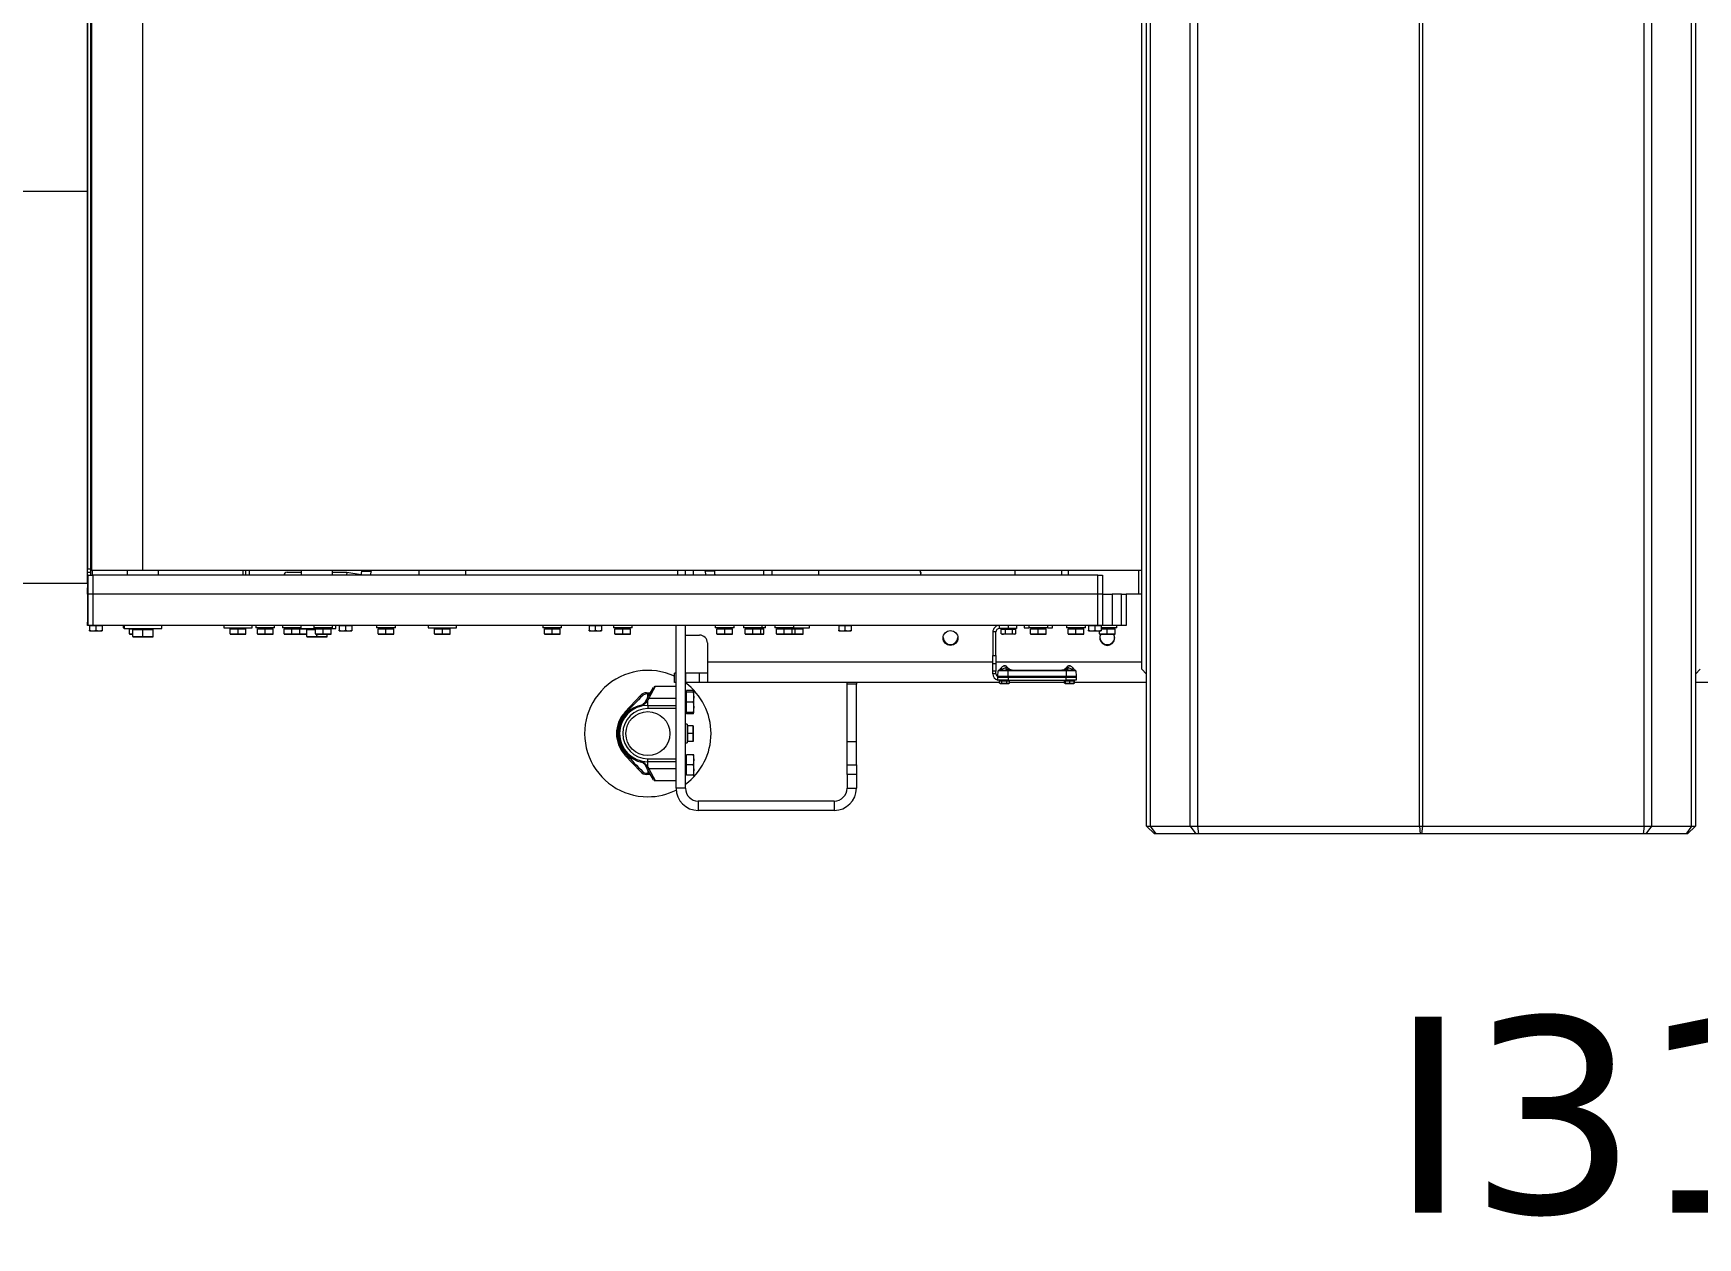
# Model space of a CAD drawing. Header units: millimetres. Extents: x -187347 to 135007, y -6415 to 292048.
# Drawn here: x -56730 to -55668, y 29269 to 30037 of the extents above; entities that cross this region are included whole.
import ezdxf

# ---------------------------------------------------------------- set-up
doc = ezdxf.new("R2010")
doc.units = ezdxf.units.MM
doc.header["$LTSCALE"] = 100
doc.linetypes.add('CENTER', pattern=[50.8, 31.75, -6.35, 6.35, -6.35])
doc.layers.get('0').update_dxf_attribs({"lineweight": 18})
doc.layers.add('Layout Kromeka', color=1, linetype='Continuous', lineweight=5)
doc.layers.add('Layout Multivac', color=2, linetype='Continuous')
doc.styles.add('SANSSERIFBOLD', font='verdana.ttf', dxfattribs={"height": 250})

# ---------------------------------------------------------------- blocks, each defined once
blk = doc.blocks.new('I310 MD_right to left')
at = {"color": 0, "linetype": 'Continuous', "lineweight": 18}
for p, q in [((1480.6, 415), (1475.6, 410)), ((1478, 410), (1481.5, 415)), ((1480.6, 415), (1481.5, 415)), ((1481.5, 415), (1507.1, 415)), ((1503.6, 410), (1507.1, 415)), ((1507.1, 415), (1508.9, 415)), ((1508.3, 410), (1508.9, 415)), ((1508.9, 415), (1650.3, 415)), ((1649.7, 410), (1650.3, 415)), ((1650.3, 415), (1651, 415)), ((1651.6, 410), (1651, 415)), ((1651, 415), (1792.4, 415)), ((1793, 410), (1792.4, 415)), ((1792.4, 415), (1794.1, 415)), ((1797.7, 410), (1794.1, 415)), ((1794.1, 415), (1819.7, 415)), ((1823.3, 410), (1819.7, 415)), ((1819.7, 415), (1820.6, 415)), ((1825.6, 410), (1820.6, 415)), ((1478, 410), (1475.6, 410)), ((1475.6, -495), (1475.6, 410)), ((1503.6, 410), (1478, 410)), ((1478, 410), (1478, -495)), ((1503.6, -495), (1503.6, 410)), ((1508.3, 410), (1503.6, 410)), ((1508.3, 410), (1508.3, -495)), ((1649.7, 410), (1508.3, 410)), ((1651.6, 410), (1649.7, 410)), ((1649.7, -495), (1649.7, 410)), ((1651.6, 410), (1651.6, -495)), ((1793, 410), (1651.6, 410)), ((1793, -495), (1793, 410)), ((1797.7, 410), (1793, 410)), ((1797.7, 410), (1797.7, -495)), ((1823.3, 410), (1797.7, 410)), ((1823.3, -495), (1823.3, 410)), ((1825.6, 410), (1823.3, 410)), ((1825.6, 410), (1825.6, -495)), ((2024.7, 400), (2111.5, 400)), ((2024.7, 394), (2024.7, 400)), ((2024.7, 394), (2111.5, 394)), ((2111.5, 394), (2111.5, 400)), ((2016.6, 385.9), (2010.6, 385.9)), ((2010.6, 377), (2010.6, 385.9)), ((2016.6, 377), (2016.6, 385.9)), ((2119.6, 385.9), (2125.6, 385.9)), ((2119.6, 385.9), (2119.6, 282)), ((2125.6, 385.9), (2125.6, 282)), ((2010.6, 377), (2016.6, 377)), ((2010.6, 371), (2010.6, 377)), ((2016.6, 377), (2016.6, 371)), ((2114.3, 374.2), (2114.6, 377.5)), ((2114.6, 377.5), (2114.3, 377.5)), ((2114.3, 377.5), (2114.3, 374.2)), ((2114.6, 371), (2114.3, 374.2)), ((2114.3, 374.2), (2114.3, 367.8)), ((2114.6, 377.5), (2119, 377.5)), ((2119, 377.5), (2119, 371)), ((2119.6, 376.8), (2119, 376.8)), ((2139, 381), (2125.6, 381)), ((2125.6, 373.5), (2142.9, 373.5)), ((2142.9, 373.5), (2139, 381)), ((2139.9, 380.5), (2143.8, 373.8)), ((2141.9, 377), (2143.6, 377)), ((2143.6, 376.3), (2142.3, 376.3)), ((2143.6, 372.5), (2142.9, 373.5)), ((2143.6, 376.3), (2143.6, 377)), ((2143.6, 377), (2144.5, 377)), ((2144.5, 376.3), (2143.6, 376.3)), ((2143.6, 374.1), (2143.6, 376.3)), ((2143.6, 372.5), (2143.6, 369)), ((2144.6, 371.1), (2143.6, 372.5)), ((2143.8, 373.8), (2144.5, 372.6)), ((2144.5, 372.6), (2145.4, 371)), ((2148.1, 375.4), (2158.2, 364.7)), ((2016.6, 371), (2010.6, 371)), ((2010.6, 371), (2010.6, 356)), ((2016.6, 371), (2016.6, 356)), ((2114.3, 367.8), (2114.6, 371)), ((2114.6, 364.5), (2114.3, 367.8)), ((2114.3, 367.8), (2114.3, 364.5)), ((2114.3, 364.5), (2114.6, 364.5)), ((2114.6, 371), (2119, 371)), ((2114.6, 364.5), (2119, 364.5)), ((2119, 371), (2119, 364.5)), ((2119, 365.2), (2119.6, 365.2)), ((2125.6, 369), (2143.6, 369)), ((2143.6, 367), (2125.6, 367)), ((2143.6, 369), (2143.6, 367)), ((2157.7, 364.2), (2158.2, 364.7)), ((2016.6, 356), (2010.6, 356)), ((2010.6, 356), (2010.6, 319.5)), ((2016.6, 356), (2016.6, 319.5)), ((2114.6, 353.5), (2114.8, 356)), ((2114.8, 356), (2114.6, 356)), ((2114.6, 356), (2114.6, 353.5)), ((2114.8, 351), (2114.6, 353.5)), ((2114.6, 353.5), (2114.6, 348.5)), ((2114.6, 348.5), (2114.8, 351)), ((2114.8, 356), (2118, 356)), ((2114.8, 351), (2118, 351)), ((2118, 356), (2118, 351)), ((2118.6, 355.4), (2118, 355.4)), ((2118, 351), (2118, 346)), ((2119.6, 357), (2118.6, 357)), ((2118.6, 345), (2118.6, 357)), ((2114.8, 346), (2114.6, 348.5)), ((2114.6, 348.5), (2114.6, 346)), ((2114.6, 346), (2114.8, 346)), ((2114.8, 346), (2118, 346)), ((2118, 346.6), (2118.6, 346.6)), ((2118.6, 345), (2119.6, 345)), ((2114.6, 338.5), (2114.3, 337.5)), ((2114.3, 334.2), (2114.6, 337.5)), ((2114.6, 337.5), (2114.3, 337.5)), ((2114.3, 337.5), (2114.3, 334.2)), ((2114.6, 331), (2114.3, 334.2)), ((2114.3, 334.2), (2114.3, 327.8)), ((2114.3, 327.8), (2114.6, 331)), ((2114.4, 337.5), (2114.6, 338.5)), ((2114.6, 338.5), (2119, 338.5)), ((2114.6, 337.5), (2119, 337.5)), ((2114.6, 331), (2119, 331)), ((2119, 338.5), (2119, 337.5)), ((2119, 337.5), (2119, 331)), ((2119.6, 336.8), (2119, 336.8)), ((2119, 331), (2119, 324.5)), ((2125.6, 335), (2143.6, 335)), ((2143.6, 333), (2125.6, 333)), ((2142.9, 328.5), (2143.6, 329.5)), ((2143.6, 333), (2143.6, 335)), ((2143.6, 333), (2143.6, 329.5)), ((2143.6, 329.5), (2144.6, 330.9)), ((2144.5, 329.4), (2143.8, 328.2)), ((2145.4, 331), (2144.5, 329.4)), ((2158.2, 337.3), (2148.1, 326.6)), ((2157.7, 337.8), (2158.2, 337.3)), ((1149.1, 318.5), (1475.6, 318.5)), ((1825.6, 318.5), (1871.5, 318.5)), ((1871.9, 319), (1871.5, 318.9)), ((1871.5, 318.9), (1871.8, 318.9)), ((1871.5, 318.9), (1871.5, 317.4)), ((1871.8, 318.9), (1873.1, 319)), ((1871.9, 319), (1871.8, 318.9)), ((1871.8, 318.9), (1871.8, 317.4)), ((1873.1, 319), (1871.9, 319)), ((1873.1, 319), (1874.4, 318.9)), ((1875.8, 319), (1873.1, 319)), ((1874.4, 318.9), (1874.4, 317.4)), ((1875.8, 319), (1877.2, 318.9)), ((1877.4, 319), (1875.8, 319)), ((1877.2, 318.9), (1877.4, 319)), ((1877.2, 318.9), (1877.2, 317.4)), ((1877.8, 318.9), (1877.4, 319)), ((1877.4, 319), (1877.6, 318.9)), ((1877.6, 318.9), (1877.6, 317.4)), ((1877.8, 318.9), (1877.8, 317.4)), ((1877.8, 318.5), (1913, 318.5)), ((1913.4, 319), (1913, 318.9)), ((1913, 318.9), (1913.8, 319)), ((1913, 318.9), (1913, 317.4)), ((1913.8, 319), (1913.4, 319)), ((1913.8, 319), (1914.6, 318.9)), ((1916.2, 319), (1913.8, 319)), ((1914.6, 318.9), (1914.6, 317.4)), ((1916.2, 319), (1917.8, 318.9)), ((1918.6, 319), (1916.2, 319)), ((1917.8, 318.9), (1918.6, 319)), ((1917.8, 318.9), (1917.8, 317.4)), ((1918.6, 319), (1919.3, 318.9)), ((1918.9, 319), (1918.6, 319)), ((1919.3, 318.9), (1918.9, 319)), ((1919.3, 318.9), (1919.3, 317.4)), ((1919.3, 318.5), (2105.6, 318.5)), ((2010.6, 319.5), (2016.6, 319.5)), ((2010.6, 318.5), (2010.6, 319.5)), ((2016.6, 319.5), (2016.6, 318.5)), ((2105.6, 305.4), (2105.6, 318.5)), ((2105.6, 318.5), (2110.6, 318.5)), ((2110.6, 318.5), (2110.6, 312.5)), ((2110.6, 318.5), (2119.4, 318.5)), ((2114.6, 324.5), (2114.3, 327.8)), ((2114.3, 327.8), (2114.3, 324.5)), ((2114.3, 324.5), (2114.6, 323.5)), ((2114.3, 324.5), (2114.6, 324.5)), ((2114.6, 323.5), (2114.4, 324.5)), ((2114.6, 324.5), (2119, 324.5)), ((2114.6, 323.5), (2119, 323.5)), ((2119, 325.2), (2119.6, 325.2)), ((2119, 324.5), (2119, 323.5)), ((2119.4, 318.5), (2119.4, 312.5)), ((2119.4, 318.5), (2119.6, 318.5)), ((2142.9, 328.5), (2125.6, 328.5)), ((2125.6, 321), (2139, 321)), ((2125.6, 318.5), (2126.6, 318.5)), ((2126.6, 318.5), (2126.6, 312.5)), ((2139, 321), (2142.9, 328.5)), ((2143.8, 328.2), (2139.9, 321.5)), ((2143.6, 325), (2141.9, 325)), ((2142.3, 325.7), (2143.6, 325.7)), ((2143.6, 327.9), (2143.6, 325.7)), ((2143.6, 325.7), (2144.5, 325.7)), ((2143.6, 325.7), (2143.6, 325)), ((2144.5, 325), (2143.6, 325)), ((1475.6, 313), (1472.6, 310)), ((1825.6, 313), (1828.6, 310)), ((1828.6, 310), (1828.6, -310)), ((1870.4, 315), (1870.4, 317)), ((1870.4, 317), (1876.9, 317)), ((1870.4, 314.5), (1870.4, 315)), ((1876.9, 315), (1870.4, 315)), ((1876.9, 314.5), (1870.4, 314.5)), ((1876.9, 314.3), (1870.4, 314.3)), ((1870.7, 311), (1870.4, 314.3)), ((1870.7, 311), (1876.9, 311)), ((1871.1, 310.5), (1871, 310.5)), ((1871.8, 317.4), (1871.5, 317.4)), ((1874.4, 317.4), (1871.8, 317.4)), ((1872.4, 317.4), (1872.4, 317)), ((1874.1, 307.9), (1874.3, 307.8)), ((1874.1, 307.9), (1875.3, 307.9)), ((1877.2, 317.4), (1874.4, 317.4)), ((1875, 307.8), (1875.3, 307.9)), ((1876.4, 308.7), (1876.2, 308.7)), ((1876.9, 317), (1876.9, 315)), ((1913.9, 317), (1876.9, 317)), ((1876.9, 314.5), (1876.9, 315)), ((1913.9, 315), (1876.9, 315)), ((1876.9, 314.5), (1876.9, 314.3)), ((1913.9, 314.5), (1876.9, 314.5)), ((1913.9, 314.3), (1876.9, 314.3)), ((1876.9, 311), (1876.9, 314.3)), ((1876.9, 311), (1913.9, 311)), ((1876.9, 311), (1876.9, 310.5)), ((1877, 317), (1877, 317.4)), ((1877.6, 317.4), (1877.2, 317.4)), ((1877.8, 317.4), (1877.6, 317.4)), ((1911.3, 310.5), (1879.5, 310.5)), ((1914.6, 317.4), (1913, 317.4)), ((1913.9, 317.4), (1913.9, 317)), ((1913.9, 315), (1913.9, 317)), ((1913.9, 317), (1920.4, 317)), ((1913.9, 314.5), (1913.9, 315)), ((1920.4, 315), (1913.9, 315)), ((1913.9, 314.5), (1913.9, 314.3)), ((1920.4, 314.5), (1913.9, 314.5)), ((1920.4, 314.3), (1913.9, 314.3)), ((1913.9, 314.3), (1913.9, 311)), ((1913.9, 311), (1920.1, 311)), ((1913.9, 311), (1913.9, 310.5)), ((1914.7, 308.7), (1914.4, 308.7)), ((1917.8, 317.4), (1914.6, 317.4)), ((1915.6, 307.9), (1915.8, 307.8)), ((1915.6, 307.9), (1916.2, 307.9)), ((1916.2, 307.9), (1916.8, 307.9)), ((1916.5, 307.8), (1916.8, 307.9)), ((1919.3, 317.4), (1917.8, 317.4)), ((1918.5, 317), (1918.5, 317.4)), ((1920.4, 314.3), (1920.1, 311)), ((1920.4, 317), (1920.4, 315)), ((1920.4, 314.5), (1920.4, 315)), ((1921.6, 312.8), (1923.6, 312.8)), ((1921.6, 312.8), (1921.6, 311.2)), ((1921.6, 311.2), (1923.6, 311.2)), ((1921.6, 306.2), (1921.6, 311.2)), ((1923.6, 312.8), (1923.6, 311.2)), ((1923.6, 311.2), (1923.6, 306.2)), ((2105.6, 312.5), (2110.6, 312.5)), ((2110.6, 312.5), (2119.4, 312.5)), ((2119.4, 312.5), (2119.6, 312.5)), ((2125.6, 312.5), (2126.6, 312.5)), ((1828.6, 305.4), (1921.6, 305.4)), ((1874.3, 307.8), (1875, 307.8)), ((1915.8, 307.8), (1916.2, 307.8)), ((1916.2, 307.8), (1916.5, 307.8)), ((1923.6, 306.2), (1921.6, 306.2)), ((1921.6, 301.2), (1921.6, 306.2)), ((1923.6, 301.2), (1921.6, 301.2)), ((1921.6, 301.2), (1921.6, 286.2)), ((1923.6, 306.2), (1923.6, 301.2)), ((1923.6, 305.4), (2105.6, 305.4)), ((1923.6, 286.2), (1923.6, 301.2)), ((2105.6, 293.2), (2105.6, 305.4)), ((1845.6, 287.4), (1848.1, 287.6)), ((1845.6, 287.6), (1845.6, 287.4)), ((1848.1, 287.6), (1845.6, 287.6)), ((1845.6, 287.4), (1845.6, 284.2)), ((1853.1, 287.6), (1848.1, 287.6)), ((1848.1, 287.6), (1850.6, 287.4)), ((1850.6, 287.4), (1853.1, 287.6)), ((1850.6, 287.4), (1850.6, 284.2)), ((1853.1, 287.6), (1855.6, 287.4)), ((1855.6, 287.6), (1853.1, 287.6)), ((1855.6, 287.4), (1855.6, 287.6)), ((1855.6, 287.4), (1855.6, 285.5)), ((1865.6, 287.4), (1868.1, 287.6)), ((1865.6, 287.6), (1865.6, 287.4)), ((1868.1, 287.6), (1865.6, 287.6)), ((1865.6, 287.4), (1865.6, 284.2)), ((1868.1, 287.6), (1870.6, 287.4)), ((1873.1, 287.6), (1868.1, 287.6)), ((1870.6, 287.4), (1873.1, 287.6)), ((1870.6, 287.4), (1870.6, 284.2)), ((1873.1, 287.6), (1875.6, 287.4)), ((1875.6, 287.6), (1873.1, 287.6)), ((1875.6, 287.4), (1875.6, 287.6)), ((1875.6, 287.4), (1875.6, 284.2)), ((1889.6, 287.4), (1892.1, 287.6)), ((1889.6, 287.6), (1889.6, 287.4)), ((1892.1, 287.6), (1889.6, 287.6)), ((1889.6, 287.4), (1889.6, 284.2)), ((1897.1, 287.6), (1892.1, 287.6)), ((1892.1, 287.6), (1894.6, 287.4)), ((1894.6, 287.4), (1897.1, 287.6)), ((1894.6, 287.4), (1894.6, 284.2)), ((1897.1, 287.6), (1899.6, 287.4)), ((1899.6, 287.6), (1897.1, 287.6)), ((1899.6, 287.4), (1899.6, 287.6)), ((1899.6, 287.4), (1899.6, 284.2)), ((1909, 287.3), (1909, 284.5)), ((1909.6, 287.5), (1909.2, 287.4)), ((1909.6, 287.5), (1910, 287.5)), ((1910, 287.5), (1911, 287.3)), ((1910, 287.5), (1913.3, 287.5)), ((1911, 287.3), (1913.3, 287.5)), ((1911, 287.3), (1911, 284.5)), ((1913.3, 287.5), (1915.6, 287.3)), ((1913.3, 287.5), (1916.9, 287.5)), ((1915.6, 287.3), (1916.9, 287.5)), ((1915.6, 287.3), (1915.6, 284.5)), ((1916.9, 287.5), (1918.2, 287.3)), ((1917.6, 287.5), (1916.9, 287.5)), ((1918.1, 287.4), (1917.6, 287.5)), ((1918.2, 287.3), (1918.1, 287.4)), ((1918.2, 287.3), (1918.2, 284.5)), ((2044.6, 287.4), (2047.1, 287.6)), ((2044.6, 287.6), (2044.6, 287.4)), ((2047.1, 287.6), (2044.6, 287.6)), ((2044.6, 287.4), (2044.6, 284.2)), ((2047.1, 287.6), (2049.6, 287.4)), ((2051.6, 287.6), (2047.1, 287.6)), ((2049.6, 287.4), (2051.6, 287.6)), ((2049.6, 287.4), (2049.6, 284.2)), ((2051.6, 287.4), (2054.1, 287.6)), ((2051.6, 287.6), (2051.6, 287.4)), ((2054.1, 287.6), (2051.6, 287.6)), ((2051.6, 287.4), (2051.6, 284.2)), ((2054.1, 287.6), (2056.6, 287.4)), ((2059.1, 287.6), (2054.1, 287.6)), ((2056.6, 287.4), (2056.6, 284.2)), ((2059.1, 287.6), (2061.6, 287.4)), ((2061.6, 287.6), (2059.1, 287.6)), ((2061.6, 287.4), (2061.6, 287.6)), ((2061.6, 287.4), (2061.6, 284.2)), ((2069.6, 287.4), (2071.6, 287.6)), ((2069.6, 287.6), (2069.6, 287.4)), ((2071.6, 287.6), (2069.6, 287.6)), ((2069.6, 287.4), (2069.6, 284.2)), ((2071.6, 287.4), (2074.1, 287.6)), ((2071.6, 287.6), (2071.6, 287.4)), ((2074.1, 287.6), (2071.6, 287.6)), ((2071.6, 287.4), (2071.6, 284.2)), ((2074.1, 287.6), (2076.6, 287.4)), ((2079.1, 287.6), (2074.1, 287.6)), ((2076.6, 287.4), (2076.6, 284.2)), ((2079.1, 287.6), (2081.6, 287.4)), ((2081.6, 287.6), (2079.1, 287.6)), ((2081.6, 287.4), (2081.6, 287.6)), ((2081.6, 287.4), (2081.6, 284.2)), ((2089.6, 287.4), (2092.1, 287.6)), ((2089.6, 287.6), (2089.6, 287.4)), ((2092.1, 287.6), (2089.6, 287.6)), ((2089.6, 287.4), (2089.6, 284.2)), ((2092.1, 287.6), (2094.6, 287.4)), ((2097.1, 287.6), (2092.1, 287.6)), ((2094.6, 287.4), (2097.1, 287.6)), ((2094.6, 287.4), (2094.6, 284.2)), ((2097.1, 287.6), (2099.6, 287.4)), ((2099.6, 287.6), (2097.1, 287.6)), ((2099.6, 287.4), (2099.6, 287.6)), ((2099.6, 287.4), (2099.6, 284.2)), ((2119.4, 288.2), (2110.6, 288.2)), ((2154.6, 287.4), (2157.1, 287.6)), ((2154.6, 287.6), (2154.6, 287.4)), ((2157.1, 287.6), (2154.6, 287.6)), ((2154.6, 287.4), (2154.6, 284.2)), ((2157.1, 287.6), (2159.6, 287.4)), ((2162.1, 287.6), (2157.1, 287.6)), ((2159.6, 287.4), (2162.1, 287.6)), ((2159.6, 287.4), (2159.6, 284.2)), ((2162.1, 287.6), (2164.6, 287.4)), ((2164.6, 287.6), (2162.1, 287.6)), ((2164.6, 287.4), (2164.6, 287.6)), ((2164.6, 287.4), (2164.6, 284.2)), ((2199.6, 287.4), (2202.1, 287.6)), ((2199.6, 287.6), (2199.6, 287.4)), ((2202.1, 287.6), (2199.6, 287.6)), ((2199.6, 287.4), (2199.6, 284.2)), ((2202.1, 287.6), (2204.6, 287.4)), ((2207.1, 287.6), (2202.1, 287.6)), ((2204.6, 287.4), (2207.1, 287.6)), ((2204.6, 287.4), (2204.6, 284.2)), ((2207.1, 287.6), (2209.6, 287.4)), ((2209.6, 287.6), (2207.1, 287.6)), ((2209.6, 287.4), (2209.6, 287.6)), ((2209.6, 287.4), (2209.6, 284.2)), ((2269.6, 287.4), (2272.1, 287.6)), ((2269.6, 287.6), (2269.6, 287.4)), ((2272.1, 287.6), (2269.6, 287.6)), ((2269.6, 287.4), (2269.6, 284.2)), ((2277.1, 287.6), (2272.1, 287.6)), ((2272.1, 287.6), (2274.6, 287.4)), ((2274.6, 287.4), (2277.1, 287.6)), ((2274.6, 287.4), (2274.6, 284.2)), ((2277.1, 287.6), (2279.6, 287.4)), ((2279.6, 287.6), (2277.1, 287.6)), ((2279.6, 287.4), (2279.6, 287.6)), ((2279.6, 287.4), (2279.6, 284.2)), ((2305.6, 287.4), (2308.1, 287.6)), ((2305.6, 287.6), (2305.6, 287.4)), ((2308.1, 287.6), (2305.6, 287.6)), ((2305.6, 287.4), (2305.6, 284.2)), ((2313.1, 287.6), (2308.1, 287.6)), ((2308.1, 287.6), (2310.6, 287.4)), ((2310.6, 287.4), (2313.1, 287.6)), ((2310.6, 287.4), (2310.6, 284.2)), ((2313.1, 287.6), (2315.6, 287.4)), ((2315.6, 287.6), (2313.1, 287.6)), ((2315.6, 287.4), (2315.6, 287.6)), ((2315.6, 287.4), (2315.6, 284.2)), ((2345.6, 287.4), (2348.1, 287.6)), ((2345.6, 287.6), (2345.6, 287.4)), ((2348.1, 287.6), (2345.6, 287.6)), ((2345.6, 287.4), (2345.6, 284.2)), ((2348.1, 289), (2351.4, 289.3)), ((2348.1, 289.3), (2348.1, 289)), ((2351.4, 289.3), (2348.1, 289.3)), ((2348.1, 289), (2348.1, 287.6)), ((2348.1, 287.6), (2350.6, 287.4)), ((2353.1, 287.6), (2348.1, 287.6)), ((2350.6, 287.4), (2353.1, 287.6)), ((2350.6, 287.4), (2350.6, 284.2)), ((2357.9, 289.3), (2351.4, 289.3)), ((2355.6, 287.6), (2353.1, 287.6)), ((2354.6, 289), (2357.9, 289.3)), ((2354.6, 289), (2354.6, 287.6)), ((2355.6, 287.4), (2355.6, 287.6)), ((2355.6, 287.4), (2355.6, 284.2)), ((2357.9, 289.3), (2361.1, 289)), ((2361.1, 289.3), (2357.9, 289.3)), ((2361.1, 289), (2361.1, 289.3)), ((2361.1, 289), (2361.1, 284.6)), ((2363.1, 287.6), (2361.1, 287.6)), ((2361.1, 287.4), (2363.1, 287.6)), ((2363.1, 287.6), (2365.6, 287.4)), ((2365.6, 287.6), (2363.1, 287.6)), ((2365.6, 287.4), (2368.1, 287.6)), ((2365.6, 287.6), (2365.6, 287.4)), ((2368.1, 287.6), (2365.6, 287.6)), ((2365.6, 287.4), (2365.6, 284.2)), ((2368.1, 287.6), (2370.6, 287.4)), ((2373.1, 287.6), (2368.1, 287.6)), ((2370.6, 287.4), (2373.1, 287.6)), ((2370.6, 287.4), (2370.6, 284.2)), ((2375.6, 287.6), (2373.1, 287.6)), ((2375.6, 287.4), (2375.6, 287.6)), ((2375.6, 287.4), (2375.6, 284.2)), ((2382.6, 287.4), (2385.1, 287.6)), ((2382.6, 287.6), (2382.6, 287.4)), ((2385.1, 287.6), (2382.6, 287.6)), ((2382.6, 287.4), (2382.6, 284.2)), ((2385.1, 287.6), (2387.6, 287.4)), ((2390.1, 287.6), (2385.1, 287.6)), ((2387.6, 287.4), (2390.1, 287.6)), ((2387.6, 287.4), (2387.6, 284.2)), ((2390.1, 287.6), (2392.6, 287.4)), ((2392.6, 287.6), (2390.1, 287.6)), ((2392.6, 287.4), (2392.6, 287.6)), ((2392.6, 287.4), (2392.6, 284.2)), ((2399.9, 287.4), (2402.4, 287.6)), ((2399.9, 287.6), (2399.9, 287.4)), ((2402.4, 287.6), (2399.9, 287.6)), ((2399.9, 287.4), (2399.9, 284.2)), ((2407.4, 287.6), (2402.4, 287.6)), ((2402.4, 287.6), (2404.9, 287.4)), ((2404.9, 287.4), (2407.4, 287.6)), ((2404.9, 287.4), (2404.9, 284.2)), ((2407.4, 287.6), (2409.9, 287.4)), ((2409.9, 287.6), (2407.4, 287.6)), ((2409.9, 287.4), (2409.9, 287.6)), ((2409.9, 287.4), (2409.9, 284.2)), ((2459.1, 289), (2462.4, 289.3)), ((2459.1, 289.3), (2459.1, 289)), ((2462.4, 289.3), (2459.1, 289.3)), ((2459.1, 289), (2459.1, 284.6)), ((2462.4, 289.3), (2465.6, 289)), ((2468.9, 289.3), (2462.4, 289.3)), ((2465.6, 289), (2468.9, 289.3)), ((2465.6, 289), (2465.6, 284.6)), ((2468.9, 289.3), (2472.1, 289)), ((2472.1, 289.3), (2468.9, 289.3)), ((2472.1, 289), (2472.1, 289.3)), ((2472.1, 289), (2472.1, 284.6)), ((2472.1, 287.6), (2474.2, 287.4)), ((2474.2, 287.6), (2472.1, 287.6)), ((2474.2, 287.4), (2474.2, 287.6)), ((2474.2, 287.4), (2474.2, 284.2)), ((1838.6, 262), (1838.6, 282)), ((1838.6, 282), (1841.6, 282)), ((1841.6, 282), (1841.6, 262)), ((1841.6, 282), (1847.6, 282)), ((1844.6, 283.6), (1844.6, 282)), ((1844.6, 283.6), (1854.6, 283.6)), ((1850.6, 284.2), (1845.6, 284.2)), ((1846.2, 284.2), (1846.2, 283.6)), ((1847.6, 262), (1847.6, 282)), ((1847.6, 282), (1853.6, 282)), ((1854.6, 284.2), (1850.6, 284.2)), ((1853.6, 262), (1853.6, 282)), ((1853.6, 282), (1856.6, 282)), ((1854.6, 285.1), (1854.6, 285.5)), ((1856.6, 285.5), (1854.6, 285.5)), ((1854.6, 282.1), (1854.6, 285.1)), ((1858.6, 282.1), (1854.6, 282.1)), ((1855.2, 282.1), (1855.2, 282)), ((1858.6, 285.1), (1856.6, 285.5)), ((1860.6, 285.5), (1856.6, 285.5)), ((1856.6, 282), (1856.6, 262)), ((1856.6, 282), (2497.6, 282)), ((1858.6, 282.1), (1858.6, 285.1)), ((1862.6, 282.1), (1858.6, 282.1)), ((1862.6, 285.5), (1860.6, 285.5)), ((1862.1, 282), (1862.1, 282.1)), ((1862.6, 285.5), (1862.6, 285.1)), ((1862.6, 282.1), (1862.6, 285.1)), ((1864.6, 283.6), (1864.6, 282)), ((1864.6, 283.6), (1876.6, 283.6)), ((1870.6, 284.2), (1865.6, 284.2)), ((1866.2, 284.2), (1866.2, 283.6)), ((1875.6, 284.2), (1870.6, 284.2)), ((1875.1, 283.6), (1875.1, 284.2)), ((1876.6, 282), (1876.6, 283.6)), ((1885.6, 283.6), (1885.6, 282)), ((1888.6, 283.6), (1885.6, 283.6)), ((1888.6, 283.6), (1888.6, 282)), ((1888.6, 283.6), (1894.6, 283.6)), ((1894.6, 284.2), (1889.6, 284.2)), ((1890.2, 284.2), (1890.2, 283.6)), ((1899.6, 284.2), (1894.6, 284.2)), ((1894.6, 283.6), (1900.6, 283.6)), ((1899.1, 283.6), (1899.1, 284.2)), ((1900.6, 282), (1900.6, 283.6)), ((1903.6, 283.6), (1900.6, 283.6)), ((1903.6, 282), (1903.6, 283.6)), ((1908.6, 282), (1908.6, 284)), ((1908.6, 284), (1913.6, 284)), ((1911, 284.5), (1909, 284.5)), ((1910.2, 284.5), (1910.2, 284)), ((1915.6, 284.5), (1911, 284.5)), ((1913.6, 284), (1913.6, 282)), ((1913.6, 284), (1919.4, 284)), ((1918.2, 284.5), (1915.6, 284.5)), ((1917.1, 284), (1917.1, 284.5)), ((1919.4, 284), (1919.4, 282)), ((1921.6, 286.2), (1923.6, 286.2)), ((2013.9, 285.1), (2013.9, 285.5)), ((2015.9, 285.5), (2013.9, 285.5)), ((2013.9, 282.1), (2013.9, 285.1)), ((2017.9, 282.1), (2013.9, 282.1)), ((2014.4, 282.1), (2014.4, 282)), ((2017.9, 285.1), (2015.9, 285.5)), ((2019.9, 285.5), (2015.9, 285.5)), ((2017.9, 282.1), (2017.9, 285.1)), ((2021.9, 282.1), (2017.9, 282.1)), ((2021.9, 285.5), (2019.9, 285.5)), ((2021.3, 282), (2021.3, 282.1)), ((2021.9, 285.5), (2021.9, 285.1)), ((2021.9, 282.1), (2021.9, 285.1)), ((2040.6, 283.6), (2040.6, 282)), ((2050.6, 283.6), (2040.6, 283.6)), ((2049.6, 284.2), (2044.6, 284.2)), ((2045.2, 284.2), (2045.2, 283.6)), ((2051.6, 284.2), (2049.6, 284.2)), ((2050.6, 283.6), (2050.6, 282)), ((2050.6, 283.6), (2062.6, 283.6)), ((2056.6, 284.2), (2051.6, 284.2)), ((2052.2, 284.2), (2052.2, 283.6)), ((2061.6, 284.2), (2056.6, 284.2)), ((2061.1, 283.6), (2061.1, 284.2)), ((2062.6, 282), (2062.6, 283.6)), ((2068.6, 283.6), (2068.6, 282)), ((2068.6, 283.6), (2070.6, 283.6)), ((2071.6, 284.2), (2069.6, 284.2)), ((2070.2, 284.2), (2070.2, 283.6)), ((2070.6, 283.6), (2070.6, 282)), ((2070.6, 283.6), (2082.6, 283.6)), ((2076.6, 284.2), (2071.6, 284.2)), ((2072.2, 284.2), (2072.2, 283.6)), ((2081.6, 284.2), (2076.6, 284.2)), ((2081.1, 283.6), (2081.1, 284.2)), ((2082.6, 282), (2082.6, 283.6)), ((2088.6, 283.6), (2088.6, 282)), ((2088.6, 283.6), (2100.6, 283.6)), ((2094.6, 284.2), (2089.6, 284.2)), ((2090.2, 284.2), (2090.2, 283.6)), ((2099.6, 284.2), (2094.6, 284.2)), ((2099.1, 283.6), (2099.1, 284.2)), ((2100.6, 282), (2100.6, 283.6)), ((2153.6, 283.6), (2153.6, 282)), ((2153.6, 283.6), (2159.6, 283.6)), ((2159.6, 284.2), (2154.6, 284.2)), ((2155.2, 284.2), (2155.2, 283.6)), ((2164.6, 284.2), (2159.6, 284.2)), ((2159.6, 283.6), (2165.6, 283.6)), ((2164.1, 283.6), (2164.1, 284.2)), ((2165.6, 282), (2165.6, 283.6)), ((2173.1, 285.1), (2173.1, 285.5)), ((2175.1, 285.5), (2173.1, 285.5)), ((2173.1, 282.1), (2173.1, 285.1)), ((2177.1, 282.1), (2173.1, 282.1)), ((2173.7, 282.1), (2173.7, 282)), ((2177.1, 285.1), (2175.1, 285.5)), ((2179.1, 285.5), (2175.1, 285.5)), ((2177.1, 282.1), (2177.1, 285.1)), ((2181.1, 282.1), (2177.1, 282.1)), ((2181.1, 285.5), (2179.1, 285.5)), ((2180.6, 282), (2180.6, 282.1)), ((2181.1, 285.5), (2181.1, 285.1)), ((2181.1, 282.1), (2181.1, 285.1)), ((2198.6, 283.6), (2198.6, 282)), ((2198.6, 283.6), (2210.6, 283.6)), ((2204.6, 284.2), (2199.6, 284.2)), ((2200.2, 284.2), (2200.2, 283.6)), ((2209.6, 284.2), (2204.6, 284.2)), ((2209.1, 283.6), (2209.1, 284.2)), ((2210.6, 282), (2210.6, 283.6)), ((2265.6, 283.6), (2265.6, 282)), ((2283.6, 283.6), (2265.6, 283.6)), ((2274.6, 284.2), (2269.6, 284.2)), ((2270.2, 284.2), (2270.2, 283.6)), ((2279.6, 284.2), (2274.6, 284.2)), ((2279.1, 283.6), (2279.1, 284.2)), ((2283.6, 282), (2283.6, 283.6)), ((2304.6, 283.6), (2304.6, 282)), ((2304.6, 283.6), (2316.6, 283.6)), ((2310.6, 284.2), (2305.6, 284.2)), ((2306.2, 284.2), (2306.2, 283.6)), ((2315.6, 284.2), (2310.6, 284.2)), ((2315.1, 283.6), (2315.1, 284.2)), ((2316.6, 282), (2316.6, 283.6)), ((2332.4, 285.1), (2332.4, 285.5)), ((2334.4, 285.5), (2332.4, 285.5)), ((2332.4, 282.1), (2332.4, 285.1)), ((2336.4, 282.1), (2332.4, 282.1)), ((2332.9, 282.1), (2332.9, 282)), ((2336.4, 285.1), (2334.4, 285.5)), ((2338.4, 285.5), (2334.4, 285.5)), ((2336.4, 282.1), (2336.4, 285.1)), ((2340.4, 282.1), (2336.4, 282.1)), ((2340.4, 285.5), (2338.4, 285.5)), ((2339.8, 282), (2339.8, 282.1)), ((2340.4, 285.5), (2340.4, 285.1)), ((2340.4, 282.1), (2340.4, 285.1)), ((2342.6, 284), (2342.6, 282)), ((2346.2, 284), (2342.6, 284)), ((2344.6, 283.6), (2344.6, 282)), ((2344.6, 283.6), (2356.6, 283.6)), ((2350.6, 284.2), (2345.6, 284.2)), ((2346.2, 284.2), (2346.2, 283.6)), ((2355.6, 284.2), (2350.6, 284.2)), ((2355.1, 283.6), (2355.1, 284.2)), ((2366.2, 284), (2355.1, 284)), ((2361.1, 284.6), (2355.6, 284.6)), ((2356.6, 282), (2356.6, 283.6)), ((2360.4, 284), (2360.4, 284.6)), ((2360.6, 284.2), (2360.4, 284.2)), ((2360.6, 284.6), (2360.6, 284.2)), ((2365.6, 284.2), (2360.6, 284.2)), ((2364.6, 283.6), (2364.6, 282)), ((2364.6, 283.6), (2376.6, 283.6)), ((2365.1, 284), (2365.1, 284.2)), ((2370.6, 284.2), (2365.6, 284.2)), ((2366.2, 284.2), (2366.2, 283.6)), ((2375.6, 284.2), (2370.6, 284.2)), ((2375.1, 283.6), (2375.1, 284.2)), ((2376.6, 282), (2376.6, 283.6)), ((2381.6, 283.6), (2381.6, 282)), ((2381.6, 283.6), (2393.6, 283.6)), ((2387.6, 284.2), (2382.6, 284.2)), ((2383.2, 284.2), (2383.2, 283.6)), ((2392.6, 284.2), (2387.6, 284.2)), ((2392.1, 283.6), (2392.1, 284.2)), ((2393.6, 282), (2393.6, 283.6)), ((2395.9, 283.6), (2395.9, 282)), ((2413.9, 283.6), (2395.9, 283.6)), ((2404.9, 284.2), (2399.9, 284.2)), ((2400.5, 284.2), (2400.5, 283.6)), ((2409.9, 284.2), (2404.9, 284.2)), ((2409.4, 283.6), (2409.4, 284.2)), ((2413.9, 282), (2413.9, 283.6)), ((2453.6, 284), (2453.6, 282)), ((2477.6, 284), (2453.6, 284)), ((2465.6, 284.6), (2459.1, 284.6)), ((2459.8, 284.6), (2459.8, 284)), ((2472.1, 284.6), (2465.6, 284.6)), ((2471.4, 284), (2471.4, 284.6)), ((2474.2, 284.2), (2471.4, 284.2)), ((2473.6, 284), (2473.6, 284.2)), ((2477.6, 282), (2477.6, 284)), ((2478.2, 283.6), (2477.6, 283.6)), ((2478.2, 282), (2478.2, 283.6)), ((2491.6, 285.1), (2491.6, 285.5)), ((2493.6, 285.5), (2491.6, 285.5)), ((2491.6, 282.1), (2491.6, 285.1)), ((2495.6, 282.1), (2491.6, 282.1)), ((2492.2, 282.1), (2492.2, 282)), ((2495.6, 285.1), (2493.6, 285.5)), ((2497.6, 285.5), (2493.6, 285.5)), ((2495.6, 282.1), (2495.6, 285.1)), ((2499.6, 282.1), (2495.6, 282.1)), ((2499.6, 285.5), (2497.6, 285.5)), ((2497.6, 262), (2497.6, 282)), ((2497.6, 282), (2500.6, 282)), ((2499.1, 282), (2499.1, 282.1)), ((2499.6, 285.5), (2499.6, 285.1)), ((2499.6, 282.1), (2499.6, 285.1)), ((2500.6, 282), (2501, 282)), ((2500.6, 282), (2500.6, 262)), ((2501, 280), (2500.6, 280)), ((2501, 282), (2501, 280)), ((2501, 262), (2501, 280)), ((1828.6, 262), (1830.6, 262)), ((1830.6, 262), (1830.6, 247)), ((1830.6, 262), (1838.6, 262)), ((1841.6, 262), (1838.6, 262)), ((1841.6, 262), (1847.6, 262)), ((1853.6, 262), (1847.6, 262)), ((1853.6, 250), (1853.6, 262)), ((1853.6, 262), (1856.6, 262)), ((1856.6, 262), (1856.6, 250)), ((1856.6, 262), (2497.6, 262)), ((2497.6, 250), (2497.6, 262)), ((2497.6, 262), (2500.6, 262)), ((2500.6, 262), (2500.6, 250)), ((2500.6, 262), (2501, 262)), ((2500.6, 260), (2501, 260)), ((2501, 258), (2500.6, 258)), ((2501, 262), (2501, 260)), ((2501, 260), (2501, 258)), ((2501, 250), (2501, 258)), ((1828.6, 247), (2465.6, 247)), ((1856.6, 250), (1853.6, 250)), ((1856.6, 250), (2497.6, 250)), ((1875.6, 247), (1875.6, 250)), ((1879.6, 250), (1879.6, 247)), ((1909.6, 247), (1909.6, 250)), ((1969.6, 250), (1969.6, 248.8)), ((1969.6, 248.2), (1969.6, 248.8)), ((2034.6, 250), (2034.6, 247)), ((2064.6, 247), (2064.6, 250)), ((2069.6, 250), (2069.6, 247)), ((2101.1, 247.4), (2107.1, 247.4)), ((2101.1, 247.4), (2101.1, 247)), ((2107.1, 247.4), (2107.1, 247)), ((2114.6, 247), (2114.6, 250)), ((2119.6, 250), (2119.6, 247)), ((2124.6, 247), (2124.6, 250)), ((2259.6, 250), (2259.6, 247)), ((2289.6, 247), (2289.6, 250)), ((2326.1, 247.4), (2320.1, 247.4)), ((2320.1, 247), (2320.1, 247.4)), ((2326.1, 247), (2326.1, 247.4)), ((2335.6, 248), (2326.4, 249.6)), ((2335.6, 248), (2335.8, 250)), ((2344.6, 248), (2335.6, 248)), ((2344.6, 250), (2344.6, 247)), ((2364.6, 247), (2364.6, 250)), ((2373.6, 248), (2364.6, 248)), ((2397.6, 250), (2397.6, 247)), ((2399.9, 250), (2399.9, 247)), ((2401.6, 250), (2401.6, 247)), ((2455.6, 250), (2455.6, 247)), ((2465.6, 247), (2465.6, -247)), ((2465.6, 247), (2498.3, 247)), ((2475.6, 247), (2475.6, 250)), ((2500.6, 250), (2497.6, 250)), ((2497.8, 250), (2497.8, 247)), ((2498.3, -247), (2498.3, 247)), ((2499, 248), (2499, 250)), ((2501, 248), (2499, 248)), ((2499, 246), (2499, 248)), ((2501, 246), (2499, 246)), ((2499, -246), (2499, 246)), ((2500.6, 250), (2501, 250)), ((2501, 250), (2501, 248)), ((2501, 248), (2501, 246)), ((2501, -246), (2501, 246))]:
    blk.add_line(p, q, dxfattribs=at)
at = {"color": 0, "linetype": 'Continuous', "lineweight": 18, "flags": 128}
for points in [[(2144.5, 372.6), (2144.4, 372.6), (2144.4, 372.7), (2144.3, 372.7), (2144.2, 372.7), (2144.1, 372.6), (2143.9, 372.6), (2143.8, 372.6), (2143.6, 372.5)], [(2144.5, 329.4), (2144.4, 329.4), (2144.4, 329.3), (2144.3, 329.3), (2144.2, 329.3), (2144.1, 329.4), (2143.9, 329.4), (2143.8, 329.4), (2143.6, 329.5)], [(1874.4, 318.9), (1874.7, 318.9), (1875.8, 319)], [(1914.6, 318.9), (1915, 318.9), (1916.2, 319)], [(1871, 310.5), (1871, 310.6), (1871.2, 310.6), (1871.7, 310.7), (1872.1, 310.7), (1872.5, 310.7), (1873.2, 310.7), (1873.9, 310.7), (1875, 310.6), (1876.2, 310.6), (1876.9, 310.5)], [(1871.2, 310.5), (1871.1, 310.5), (1871, 310.5)], [(1875.4, 308.9), (1875.1, 309), (1874.4, 309.3), (1873.7, 309.6), (1873.2, 309.7), (1872.8, 309.8), (1872.7, 309.7), (1872.5, 309.6), (1872.4, 309.3), (1872.5, 309.2)], [(1876.2, 308.7), (1876, 308.7), (1875.4, 308.9)], [(1876.9, 310.5), (1878.8, 310.5), (1879.5, 310.5)], [(1911.3, 310.5), (1913.1, 310.5), (1913.9, 310.5)], [(1913.9, 310.5), (1914.3, 310.6), (1915.7, 310.6), (1917, 310.7), (1917.7, 310.7), (1918.1, 310.7), (1918.7, 310.7), (1919.2, 310.7), (1919.6, 310.6), (1919.8, 310.6), (1919.8, 310.5)], [(1914.4, 308.7), (1914.2, 308.8), (1914.2, 308.8)], [(1915.5, 308.9), (1915.2, 308.8), (1914.7, 308.7)], [(1918.4, 309.2), (1918.4, 309.3), (1918.4, 309.6), (1918.2, 309.7), (1917.9, 309.8), (1917.6, 309.7), (1917.2, 309.6), (1916.4, 309.3), (1915.6, 309), (1915.5, 308.9)], [(1909, 287.3), (1909.2, 287.4), (1910, 287.5)], [(2056.6, 287.4), (2057.2, 287.5), (2059.1, 287.6)], [(2076.6, 287.4), (2077.2, 287.5), (2079.1, 287.6)], [(2351.4, 289.3), (2353.9, 289.1), (2354.6, 289)], [(2353.1, 287.6), (2355.1, 287.5), (2355.6, 287.4)], [(2373.1, 287.6), (2375.1, 287.5), (2375.6, 287.4)], [(1856.6, 285.5), (1856.5, 285.5), (1854.6, 285.1)], [(1860.6, 285.5), (1859, 285.3), (1858.6, 285.1)], [(1862.6, 285.1), (1861.1, 285.5), (1860.6, 285.5)], [(2015.9, 285.5), (2015.7, 285.5), (2013.9, 285.1)], [(2019.9, 285.5), (2018.3, 285.3), (2017.9, 285.1)], [(2021.9, 285.1), (2020.3, 285.5), (2019.9, 285.5)], [(2175.1, 285.5), (2175, 285.5), (2173.1, 285.1)], [(2179.1, 285.5), (2177.5, 285.3), (2177.1, 285.1)], [(2181.1, 285.1), (2179.6, 285.5), (2179.1, 285.5)], [(2334.4, 285.5), (2334.2, 285.5), (2332.4, 285.1)], [(2338.4, 285.5), (2336.8, 285.3), (2336.4, 285.1)], [(2340.4, 285.1), (2338.8, 285.5), (2338.4, 285.5)], [(2493.6, 285.5), (2493.5, 285.5), (2491.6, 285.1)], [(2497.6, 285.5), (2496, 285.3), (2495.6, 285.1)], [(2499.6, 285.1), (2498.1, 285.5), (2497.6, 285.5)], [(2101.1, 247.4), (2101, 249), (2100.7, 250)], [(2107.1, 247.4), (2106.9, 249.8), (2106.9, 250)], [(2320.4, 250), (2320.3, 249.8), (2320.1, 247.4)], [(2326.6, 250), (2326.3, 249), (2326.1, 247.4)]]:
    blk.add_lwpolyline(points, dxfattribs=at)
at = {"color": 0, "linetype": 'Continuous', "lineweight": 18}
for centre, radius in [((2143.6, 351), 14), ((1950.6, 290), 4.74)]:
    blk.add_circle(centre, radius, dxfattribs=at)
for centre, radius, start, end in [((2024.7, 385.9), 14.1, 90, 180), ((2024.7, 385.9), 8.1, 90, 180), ((2111.5, 385.9), 14.1, 0, 90), ((2111.5, 385.9), 8.1, 0, 90), ((2143.6, 351), 40.3, 126.6035, 233.3965), ((2143.6, 351), 40.3, 90, 116.6305), ((2143.6, 351), 40.3, 245.0163, 90), ((2139, 380), 1, 30, 85.6733), ((2143.7, 372.6), 1.14, 82.8485, 129.3557), ((2140.5, 376.4), 4, 358.4496, 8.7365), ((2144.5, 372), 5, 43.2504, 90), ((2144.5, 373), 3.26, 44.9923, 90.0576), ((2147.5, 374.5), 1.13, 59.4427, 129.0475), ((1726, -46.5), 595.8, 43.5743, 45.0686), ((2143.6, 351), 18, 270, 90), ((2143.6, 351), 16, 270, 90), ((2144.9, 370.5), 0.708, 42.9465, 117.551), ((2151, 376.1), 8.12, 217.5395, 254.6649), ((2150.6, 374), 6, 210, 253.058), ((2143.6, 351), 18.7, 279.7867, 79.904), ((2143.6, 351), 19.3, 316.7496, 43.2504), ((2143.6, 351), 20, 316.7496, 43.2504), ((2151.1, 325.8), 8.28, 105.6875, 142.108), ((2144.9, 331.5), 0.708, 242.449, 317.0535), ((2150.6, 328), 5.99, 106.923, 150.019), ((1709, 765.1), 619.6, 314.9602, 316.3969), ((2139, 322), 1, 273.9141, 330), ((2143.7, 329.4), 1.14, 230.6443, 277.1515), ((2144.5, 329), 3.26, 269.9728, 314.9773), ((2144.5, 330), 5, 270, 316.7496), ((2140.5, 325.6), 4, 351.2635, 1.5504), ((2147.5, 327.5), 1.13, 230.9525, 300.5573), ((1870.6, 314.3), 0.2, 90, 185), ((1871.2, 311), 0.5, 185, 244.6625), ((1869.5, 307.5), 3.4, 29.0565, 61.8944), ((1875.1, 310.8), 3.1, 211.3272, 250), ((1874.2, 310.8), 3.1, 290, 321.3133), ((1880, 306.2), 5.31, 124.7681, 149.279), ((1879.6, 306.3), 4.17, 91.5966, 145.5434), ((1880.4, 305.4), 5.16, 107.9891, 139.7366), ((1876.4, 308.9), 0.248, 273.1748, 336.9949), ((1879.7, 306.6), 3.77, 103.4562, 143.1782), ((1880.3, 305.6), 4.93, 90.0194, 107.8354), ((1910.6, 305.6), 4.94, 68.6036, 89.9609), ((1911.2, 306.3), 4.17, 34.4566, 88.4034), ((1911.1, 306.4), 3.9, 37.6039, 71.422), ((1910.5, 305.3), 5.18, 40.3125, 68.4953), ((1910.9, 306.2), 5.31, 30.721, 55.2319), ((1916.6, 310.8), 3.1, 218.6367, 250), ((1915.7, 310.8), 3.1, 290, 328.6052), ((1921.2, 307.7), 3.14, 115.7681, 153.0396), ((1919.6, 311), 0.5, 295.3375, 355), ((1920.2, 314.3), 0.2, 355, 90), ((1919.4, 312.8), 4.2, 0, 76.2259), ((1919.4, 312.8), 2.2, 0, 62.9643), ((1874.7, 308.8), 1.08, 250, 270), ((1874.7, 308.8), 1.08, 270, 290), ((1916.2, 308.8), 1.08, 250, 270), ((1916.2, 308.8), 1.08, 270, 290), ((1850.6, 290), 4.74, 329.1796, 210.8204), ((1850.6, 289.5), 4.75, 3.3234, 176.6766), ((1950.6, 289.5), 4.75, 3.3234, 176.6766), ((2110.6, 293.2), 4.99, 180.1094, 270.109), ((2119.4, 288), 0.2, 0.1094, 90.109), ((1919.4, 286.2), 4.2, 270, 0), ((1919.4, 286.2), 2.2, 270, 0), ((1972.6, 248.8), 2.98, 180.0137, 216.3464), ((1972.6, 248.2), 2.98, 180.0051, 204.6722), ((2373.6, 250), 2, 270, 0)]:
    blk.add_arc(centre, radius, start, end, dxfattribs=at)
blk = doc.blocks.new('*U1693')
at = {"ltscale": 10}
for p, q in [((-4366, 136.5), (-4234, 136.5)), ((-5000, -400), (-5000, 100)), ((-4000, 100), (-5000, 100)), ((-4000, -400), (-4000, 100)), ((-5000, -400), (-4000, -400))]:
    blk.add_line(p, q, dxfattribs=at)
blk.add_lwpolyline([(-4202.5, 136.5), (-4202.5, 298.5), (-4661.5, 298.5), (-4661.5, 136.5), (-4366, 136.5), (-4366, 100), (-4234, 100), (-4234, 136.5), (-4202.5, 136.5)], dxfattribs=at)
at = {"color": 4, "linetype": 'CENTER', "ltscale": 10}
blk.add_lwpolyline([(-5000, -150), (-4000, -150)], dxfattribs=at)
at = {"color": 5, "ltscale": 10}
for p in [(-5000, -150), (-4000, -150)]:
    blk.add_point(p, dxfattribs=at)

msp = doc.modelspace()

# ---------------------------------------------------------------- block references
at = {"layer": 'Layout Kromeka', "rotation": 359.9999999999333}
msp.add_blockref('*U1693', (-52695.2, 30086.6, 3.4), dxfattribs=at)
at = {"layer": 'Layout Multivac', "rotation": 180}
msp.add_blockref('I310 MD_right to left', (-54194.2, 29941.7, 3.4), dxfattribs=at)

# ---------------------------------------------------------------- texts
at = {"layer": 'Layout Multivac', "style": 'SANSSERIFBOLD', "text_generation_flag": 6}
msp.add_text('I310 / MD', height=125, rotation=180, dxfattribs=at).set_placement((-55865.4, 29285.1, 6.9))

doc.saveas('drawing.dxf')
